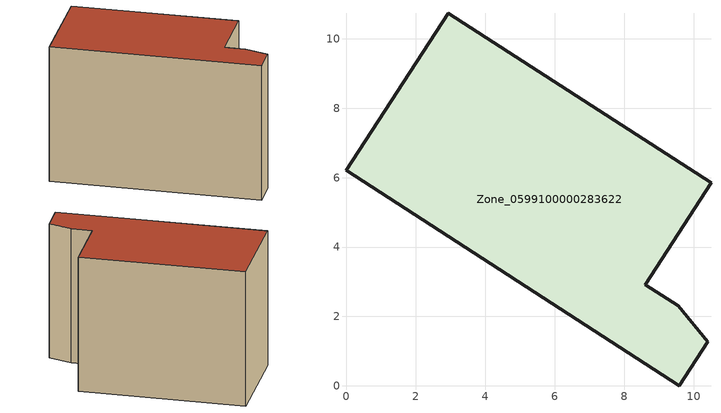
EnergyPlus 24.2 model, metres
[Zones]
Zone_0599100000283622
 floor ground (C_G): 10.41,1.28 9.58,0 0,6.21 2.93,10.74 10.5,5.85 8.6,2.92 9.55,2.31 z0
 wall outside (C_F): 2.93,10.74 0,6.21 9.58,0 10.41,1.28 9.55,2.31 8.6,2.92 10.5,5.85 2.93,10.74 z0:7.72
 roof outside (C_R): 9.58,0 10.41,1.28 9.55,2.31 8.6,2.92 10.5,5.85 2.93,10.74 0,6.21 z7.72
[BUILDING]
Pand.0599100000283622: North Axis=0; Terrain=City; Loads Convergence Tolerance Value=0.04; Temperature Convergence Tolerance Value=0.4; Solar Distribution=FullExterior; Maximum Number of Warmup Days=25; Minimum Number of Warmup Days=1
[Site:Location]
Rotterdam.The.Hague.AP_ZH_NLD Design_Conditions: Latitude=51.96; Longitude=4.45; Time Zone=1; Elevation=-4.5
[SITE:GROUNDTEMPERATURE:BUILDINGSURFACE]
18, 18, 18, 18, 18, 18, 18, 18, 18, 18, 18, 18
[MATERIAL] Thermal Absorptance=0.9; Solar Absorptance=0.7; Visible Absorptance=0.7
Name | Roughness | Thickness | Conductivity | Density | Specific Heat
G.TI.1975-1991 | MediumSmooth | 0.15 | 0.288461 | 540 | 1210
F.TI.1975-1991 | Rough | 0.3 | 0.230769 | 1920 | 840
R.TI.1975-1991 | MediumRough | 0.2 | 0.153846 | 1500 | 1000
[CONSTRUCTION]
C_G: G.TI.1975-1991
C_F: F.TI.1975-1991
C_R: R.TI.1975-1991
[ZONE]
Zone_0599100000283622: Type=1; Multiplier=1; Ceiling Height=Autocalculate; Volume=Autocalculate; Floor Area=autocalculate; Part of Total Floor Area=Yes
[ZONEINFILTRATION:DESIGNFLOWRATE]
Infil_Zone_0599100000283622: Zone or ZoneList or Space or SpaceList=Zone_0599100000283622; Schedule=AlwaysOn; Design Flow Rate Calculation Method=Flow/Area; Flow Rate per Floor Area=0.003; Constant Term Coefficient=1; Temperature Term Coefficient=0; Velocity Term Coefficient=0; Velocity Squared Term Coefficient=0
[HVACTEMPLATE:ZONE:IDEALLOADSAIRSYSTEM]
Zone_0599100000283622: Maximum Heating Supply Air Temperature=50; Minimum Cooling Supply Air Temperature=13; Maximum Heating Supply Air Humidity Ratio=0.0156; Minimum Cooling Supply Air Humidity Ratio=0.0077; Heating Limit=NoLimit; Cooling Limit=NoLimit; Dehumidification Control Type=ConstantSensibleHeatRatio; Cooling Sensible Heat Ratio=0.7; Dehumidification Setpoint=60; Humidification Control Type=None; Humidification Setpoint=30; Outdoor Air Method=None; Outdoor Air Flow Rate per Person=0.00944; Outdoor Air Flow Rate per Zone Floor Area=0; Outdoor Air Flow Rate per Zone=0; Demand Controlled Ventilation Type=None; Outdoor Air Economizer Type=NoEconomizer; Heat Recovery Type=None; Sensible Heat Recovery Effectiveness=0.7; Latent Heat Recovery Effectiveness=0.65
[ZONECONTROL:THERMOSTAT]
ThermostatControl_Zone_0599100000283622: Zone or ZoneList=Zone_0599100000283622; Control Type Schedule=DualSetpointControlType; Control 1=Thermostat_Zone_0599100000283622; Temperature Difference Between Cutout And Setpoint=0
[THERMOSTATSETPOINT:DUALSETPOINT]
Thermostat_Zone_0599100000283622: Heating Setpoint Temperature Schedule=HeatingSetpoint_Zone_0599100000283622; Cooling Setpoint Temperature Schedule=CoolingSetpoint_Zone_0599100000283622
[SCHEDULE:COMPACT]
HeatingSetpoint_Zone_0599100000283622: Through: 12/31, For: AllDays, Until: 24:00, 21
CoolingSetpoint_Zone_0599100000283622: Through: 12/31, For: AllDays, Until: 24:00, 24
DualSetpointControlType: Through: 12/31, For: AllDays, Until: 24:00, 4
AlwaysOn: Through: 12/31, For: AllDays, Until: 24:00, 1
